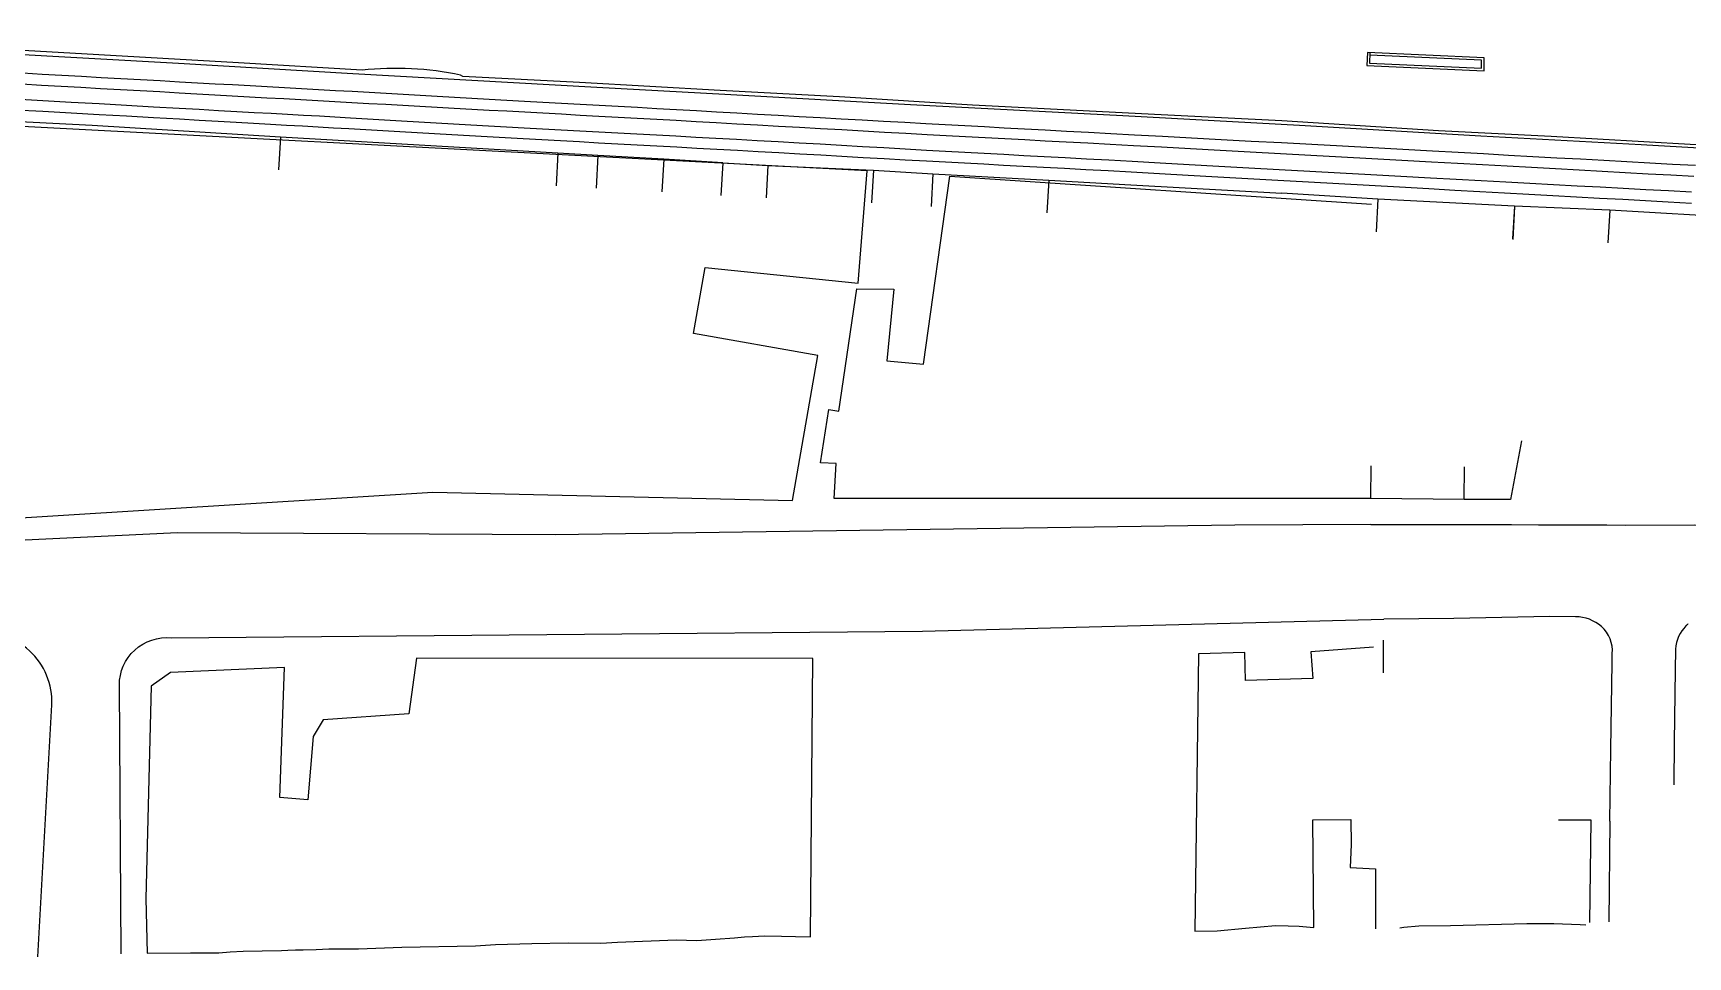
# Model space of a CAD drawing. Header units: metres. Extents: x 320405 to 332543, y 7395686 to 7410003.
# Drawn here: x 326559 to 326812, y 7397207 to 7397348.2 of the extents above; entities that cross this region are included whole.
import ezdxf

# ---------------------------------------------------------------- set-up
doc = ezdxf.new("R2010")
doc.units = ezdxf.units.M
doc.header["$LTSCALE"] = 10
doc.header["$MEASUREMENT"] = 0
doc.linetypes.add('CONTINUO', pattern=[0])
for name, color, linetype in [('Edificações', 30, 'Continuous'), ('T-ALAMBRADO', 30, 'CERCA_ALA'), ('T-GUIA', 230, 'Continuous'), ('T-MURO', 30, 'CONTINUO'), ('T-PONTE', 252, 'CONTINUO'), ('T-TRILHO', 20, 'CONTINUO'), ('Vias Primárias', 230, 'Continuous')]:
    doc.layers.add(name, color=color, linetype=linetype)
doc.styles.get("Standard").update_dxf_attribs({"font": 'arial.ttf'})
doc.linetypes.add('CERCA_ALA', pattern='A,0.5,-0.1,["XX",Standard,S=0.1,R=0,X=-0.1,Y=-0.05],0', length=0.6)

# ---------------------------------------------------------------- blocks, each defined once
blk = doc.blocks.new('topografia ÁGUA BRANCA - LAPA_X')
at = {"layer": 'Edificações', "linetype": 'CONTINUO', "flags": 128}
blk.add_lwpolyline([(154142.9468219626, 253123.2098338563), (154135.86912277, 253123.2089844539), (154121.6017839171, 253123.3215707942)], dxfattribs=at)
at = {"layer": 'T-ALAMBRADO', "linetype": 'CONTINUO', "ltscale": 5, "flags": 128}
for points in [[(153939.1412, 253189.521), (153911.6578, 253191.001)], [(153965.7804, 253187.9943), (153939.1412, 253189.521)], [(154003.12, 253185.9683), (153965.7804, 253187.9943)], [(154022.7165, 253184.9447), (154003.12, 253185.9683)], [(154051.089, 253183.4057), (154022.7165, 253184.9447)], [(154083.5467, 253181.7888), (154051.089, 253183.4057)], [(154110.552, 253180.321), (154083.5467, 253181.7888)], [(154138.3226, 253178.7632), (154110.552, 253180.321)], [(154162.8095, 253177.4713), (154138.3226, 253178.7632)], [(154190.4241, 253175.9707), (154162.8095, 253177.4713)]]:
    blk.add_lwpolyline(points, dxfattribs=at)
at = {"layer": 'T-GUIA', "ltscale": 5, "flags": 128}
for points in [[(153948.2985558403, 253189.6096812821), (153915.3717629381, 253191.4333305408)], [(153967.2196379721, 253188.5390995193), (153948.2985558403, 253189.6096812821)], [(154183.2175872624, 253176.854037482), (154170.3404227144, 253177.5241332327), (154149.0654081443, 253178.749709305), (154131.8391600876, 253179.5826936133), (154107.8556165376, 253181.0726635599), (154089.40786172, 253181.9183550411), (154060.5490952452, 253183.3854225715), (154040.2309290623, 253184.5731781973), (154021.9674506505, 253185.5586221019), (154000.4933500467, 253186.716215388), (153982.645741232, 253187.6085809908), (153982.2701244695, 253187.8053539385)]]:
    blk.add_lwpolyline(points, dxfattribs=at)
at = {"layer": 'T-GUIA', "ltscale": 5}
blk.add_arc((153972.4640873419, 253141.3889024072), 47.44096686304835, 78.07097967383189, 96.34683993077492, dxfattribs=at)
at = {"layer": 'T-MURO', "ltscale": 5}
for points in [[(153925.9632, 253180.0314), (153906.8451, 253180.9194)], [(153954.769, 253178.2846), (153925.9632, 253180.0314)], [(153954.769, 253178.2846), (153954.4835242305, 253173.292756294)], [(153997.1978, 253175.9054), (153954.769, 253178.2846)], [(153997.1978, 253175.9054), (153996.9123242305, 253170.913556294)], [(154003.3141, 253175.5481), (153997.1978, 253175.9054)], [(154003.3141, 253175.5481), (154003.0286242305, 253170.556256294)], [(154013.3899, 253175.0035), (154003.3141, 253175.5481)], [(154013.3899, 253175.0035), (154013.1044242306, 253170.011656294)], [(154022.4208, 253174.474), (154013.3899, 253175.0035)], [(154022.4208, 253174.474), (154022.1353242305, 253169.482156294)], [(154022.4208, 253174.474), (154029.3137, 253174.1)], [(154029.3137, 253174.1), (154029.0282242305, 253169.108156294)], [(154029.3137, 253174.1), (154045.4416, 253173.382)], [(154045.4416, 253173.382), (154045.1561242305, 253168.390156294)], [(154045.4416, 253173.382), (154054.5455, 253172.8579)], [(154054.5455, 253172.8579), (154054.2600242305, 253167.866056294)], [(154054.5455, 253172.8579), (154072.2515, 253171.9261)], [(154072.2515, 253171.9261), (154071.9660242306, 253166.934256294)], [(154072.2515, 253171.9261), (154084.8203, 253171.2384)], [(154084.8203, 253171.2384), (154107.8903, 253169.9673)], [(154122.5894, 253169.114), (154107.8903, 253169.9673)], [(154122.5894, 253169.114), (154122.3039242305, 253164.122156294)], [(154143.467, 253168.0641), (154122.5894, 253169.114)], [(154143.467, 253168.0641), (154143.1815242305, 253163.072256294)], [(154158.0666, 253167.4556), (154143.467, 253168.0641)], [(154158.0666, 253167.4556), (154157.7811242305, 253162.463756294)], [(154178.9084, 253166.3184), (154158.0666, 253167.4556)]]:
    blk.add_lwpolyline(points, dxfattribs=at)
at = {"layer": 'T-MURO', "flags": 128}
for points in [[(154143.489036725, 253167.9772418912), (154143.2120485017, 253162.9849200342)], [(154144.6054129156, 253132.2034967497), (154142.9468219626, 253123.2098338563)], [(154121.6017839171, 253123.3215707942), (154121.6412386617, 253128.3214151241)], [(154135.86912277, 253123.2089844539), (154135.8885504261, 253128.2089868214)]]:
    blk.add_lwpolyline(points, dxfattribs=at)
at = {"layer": 'T-MURO', "linetype": 'CONTINUO', "flags": 128}
for points in [[(154123.5334700561, 253101.6667822625), (154123.531582507, 253096.6667826188)], [(154155.3777205073, 253074.2065579204), (154150.3777205262, 253074.2069928464)]]:
    blk.add_lwpolyline(points, dxfattribs=at)
at = {"layer": 'T-PONTE', "ltscale": 5}
blk.add_lwpolyline([(154120.9307811876, 253191.5288538926), (154120.8582369224, 253189.5271859687), (154138.7926736161, 253188.7316835338), (154138.8041646013, 253190.7424006741)], close=True, dxfattribs=at)
blk.add_lwpolyline([(154121.3305187509, 253191.5143666407), (154121.2723448493, 253189.9092110383), (154138.3950560717, 253189.1497136147), (154138.4019710462, 253190.3597107017), (154121.315919858, 253191.1115205189)], dxfattribs=at)
at = {"layer": 'T-TRILHO', "ltscale": 5}
for points in [[(154170.5157601, 253168.5366972), (154166.9851, 253168.7213), (154163.51121225, 253168.90534185), (154160.016404, 253169.0909688), (154156.49307275, 253169.27857295), (154152.933616, 253169.4685464), (154149.33043125, 253169.66128125), (154145.675916, 253169.8571696), (154141.96246775, 253170.05660355), (154138.182484, 253170.2599752001), (154134.32836225, 253170.46767665), (154130.3925, 253170.6801), (154125.86033885, 253170.92646945), (154121.2619568, 253171.1765976), (154116.62047595, 253171.42912915), (154111.9590184, 253171.6827088), (154107.30070625, 253171.93598125), (154102.6686616, 253172.1875912001), (154098.08600655, 253172.43618335), (154093.5758632, 253172.6804024), (154089.16135365, 253172.91889305), (154084.8656, 253173.1503), (154081.3388547, 253173.3351051), (154077.9391016, 253173.5124288), (154074.6514549, 253173.6832287), (154071.4610288, 253173.8484624), (154068.3529375, 253174.0090875), (154065.3122952, 253174.1660616), (154062.3242161, 253174.3203423), (154059.3738144, 253174.4728872), (154056.4462043, 253174.6246539), (154053.5265, 253174.7766), (154050.3028586, 253174.95033615), (154047.0753488, 253175.1249152), (154043.8470822, 253175.30004305), (154040.6211704, 253175.4754256), (154037.400725, 253175.65076875), (154034.1888576, 253175.8257784001), (154030.9886798, 253176.00016045), (154027.8033032, 253176.1736208001), (154024.6358394, 253176.34586535), (154021.4894, 253176.5166), (154018.4094125, 253176.6790214), (154015.354108, 253176.8397392), (154012.3240335, 253176.9988538), (154009.319736, 253177.1564656), (154006.3417625, 253177.312675), (154003.39066, 253177.4675824), (154000.4669755, 253177.6212882), (153997.571256, 253177.7738928), (153994.7040485, 253177.9254966), (153991.8659, 253178.0762), (153989.10284305, 253178.2271561), (153986.3671824, 253178.3773488), (153983.65670835, 253178.5268147), (153980.9692112, 253178.6755904), (153978.30248125, 253178.8237125), (153975.6543088, 253178.9712176), (153973.02248415, 253179.1181423), (153970.4047976, 253179.2645232), (153967.79903945, 253179.4103969), (153965.203, 253179.5558), (153962.85847815, 253179.6858036), (153960.5044672, 253179.8163168), (153958.12396905, 253179.9482832), (153955.6999856, 253180.0826464), (153953.21551875, 253180.22035), (153950.6535704, 253180.3623376), (153947.99714245, 253180.5095528), (153945.2292368, 253180.6629392001), (153942.33285535, 253180.8234404), (153939.291, 253180.992), (153935.32633285, 253181.2032414), (153931.2282768, 253181.4223872), (153927.02591495, 253181.6483398), (153922.7483304, 253181.8800016), (153918.42460625, 253182.116275), (153914.0838256, 253182.3560624)], [(154170.89988005, 253172.64185275), (154167.3698, 253172.8307), (154163.8998974, 253173.01582905), (154160.4086112, 253173.2020544), (154156.8882888, 253173.38978835), (154153.3312776, 253173.5794432), (154149.729925, 253173.77143125), (154146.0765784, 253173.9661648), (154142.3635852, 253174.16405615), (154138.5832928, 253174.3655176001), (154134.7280486, 253174.57096145), (154130.7902, 253174.7808), (154126.2551715, 253175.0237249), (154121.652956, 253175.2701552), (154117.0066235, 253175.5187893), (154112.339244, 253175.7683256), (154107.6738875, 253176.0174625), (154103.033624, 253176.2648984), (154098.4415235, 253176.5093317), (154093.920656, 253176.7494608), (154089.4940915, 253176.9839841), (154085.1849, 253177.2116), (154081.6399967, 253177.39338855), (154078.2207976, 253177.5679464), (154074.9125639, 253177.73625185), (154071.7005568, 253177.8992832), (154068.5700375, 253178.05801875), (154065.5062672, 253178.2134368), (154062.4945071, 253178.36651565), (154059.5200184, 253178.5182336), (154056.5680623, 253178.66956895), (154053.6239, 253178.8215), (154050.36891055, 253178.99722725), (154047.1106544, 253179.17416), (154043.85280985, 253179.35192975), (154040.5990552, 253179.530168), (154037.35306875, 253179.70850625), (154034.1185288, 253179.886576), (154030.89911365, 253180.06400875), (154027.6985016, 253180.240436), (154024.52037095, 253180.41548925), (154021.3684, 253180.5888), (154018.3096881, 253180.7528635), (154015.2806488, 253180.91488), (154012.2811167, 253181.0749135), (154009.3109264, 253181.233028), (154006.3699125, 253181.3892875), (154003.4579096, 253181.543756), (154000.5747523, 253181.6964975), (153997.7202752, 253181.847576), (153994.8943129, 253181.9970555), (153992.0967, 253182.145), (153989.37021895, 253182.2896321), (153986.6691536, 253182.4329688), (153983.99073565, 253182.5751857), (153981.3321968, 253182.7164584), (153978.69076875, 253182.8569625), (153976.0636832, 253182.9968736), (153973.44817185, 253183.1363673), (153970.8414664, 253183.2756192), (153968.24079855, 253183.4148049), (153965.6434, 253183.5541), (153963.05932295, 253183.6936009), (153960.4722016, 253183.8335672), (153957.87849065, 253183.9741793), (153955.2746448, 253184.1156176), (153952.65711875, 253184.2580625), (153950.0223672, 253184.4016944001), (153947.36684485, 253184.5466937), (153944.6870064, 253184.6932408), (153941.97930655, 253184.8415161), (153939.2402, 253184.9917), (153936.27431245, 253185.15030395), (153933.2815536, 253185.3107936), (153930.27000415, 253185.47296565), (153927.2477448, 253185.6366168), (153924.22285625, 253185.80154375), (153921.2034192, 253185.9675432), (153918.19751435, 253186.13441185), (153915.2132224, 253186.3019464)], [(154170.53766765, 253170.25503505), (154167.0041, 253170.4431), (154163.54753635, 253170.6216696), (154160.0723808, 253170.8005088), (154156.57042145, 253170.9802432), (154153.0334464, 253171.1614984), (154149.45324375, 253171.3449), (154145.8216016, 253171.5310736), (154142.13030805, 253171.7206448), (154138.3711512, 253171.9142392), (154134.53591915, 253172.1124824), (154130.6164, 253172.316), (154126.0822641, 253172.5588004), (154121.4790608, 253172.8061032), (154116.8302217, 253173.0565108), (154112.1591784, 253173.3086256), (154107.4893625, 253173.56105), (154102.8442056, 253173.8123864), (154098.2471393, 253174.0612372), (154093.7215952, 253174.3062048), (154089.2910049, 253174.5458916), (154084.9788, 253174.7789), (154081.4414247, 253174.96550785), (154078.0309336, 253175.1449648), (154074.7323939, 253175.31819595), (154071.5308728, 253175.4861264), (154068.4114375, 253175.64968125), (154065.3591552, 253175.8097856), (154062.3590931, 253175.96736455), (154059.3963184, 253176.1233432), (154056.4558983, 253176.27864665), (154053.5229, 253176.4342), (154050.27528775, 253176.6125252), (154047.023844, 253176.7916416), (154043.77224825, 253176.9711654), (154040.52418, 253177.1507128), (154037.28331875, 253177.3299), (154034.053344, 253177.5083432), (154030.83793525, 253177.6856586), (154027.640772, 253177.8614624), (154024.46553375, 253178.0353708), (154021.3159, 253178.207), (154018.26025665, 253178.36531215), (154015.2336552, 253178.5212232), (154012.23585355, 253178.67499505), (154009.2666096, 253178.8268896), (154006.32568125, 253178.97716875), (154003.4128264, 253179.1260944), (154000.52780295, 253179.27392845), (153997.6703688, 253179.4209328), (153994.84028185, 253179.56736935), (153992.0373, 253179.7135), (153989.29456395, 253179.86517355), (153986.5764256, 253180.0167264), (153983.88061965, 253180.16808185), (153981.2048808, 253180.3191632), (153978.54694375, 253180.46989375), (153975.9045432, 253180.6201968), (153973.27541385, 253180.76999565), (153970.6572904, 253180.9192136), (153968.04790755, 253181.06777395), (153965.445, 253181.2156), (153963.0788881, 253181.3441004), (153960.7006248, 253181.4728352), (153958.2938487, 253181.6028498), (153955.8421984, 253181.7351896), (153953.3293125, 253181.8709), (153950.7388296, 253182.0110264), (153948.0543883, 253182.1566142), (153945.2596272, 253182.3087088), (153942.3381849, 253182.4683556), (153939.2737, 253182.6366), (153935.31098565, 253182.8511339), (153931.2172832, 253183.0741352), (153927.02100855, 253183.3044282999), (153922.7505776, 253183.5408376), (153918.43440625, 253183.7821875), (153914.1009104, 253184.0273024)], [(154171.13574315, 253174.316729), (154167.6171, 253174.5034), (154164.14051895, 253174.688205), (154160.6401976, 253174.874128), (154157.10889865, 253175.061546), (154153.5393848, 253175.250836), (154149.92441875, 253175.442375), (154146.2567632, 253175.63654), (154142.52918085, 253175.8337079999), (154138.7344344, 253176.034256), (154134.86528655, 253176.238561), (154130.9145, 253176.447), (154126.382522, 253176.6858319), (154121.784268, 253176.9279832), (154117.142338, 253177.1722623), (154112.479332, 253177.4174776), (154107.81785, 253177.6624375), (154103.180492, 253177.9059504), (154098.589858, 253178.1468246999), (154094.068548, 253178.3838688), (154089.639162, 253178.6158911), (154085.3243, 253178.8417), (154081.7484721, 253179.0268267), (154078.2958888, 253179.2053736), (154074.9526707, 253179.3781659), (154071.7049384, 253179.5460288), (154068.5388125, 253179.7097875), (154065.4404136, 253179.8702672), (154062.3958623, 253180.0282931), (154059.3912792, 253180.1846904), (154056.4127849, 253180.3402843), (154053.4465, 253180.4959), (154050.20193415, 253180.66993355), (154046.9585832, 253180.8445744), (154043.71933205, 253181.01958285), (154040.4870656, 253181.1947192), (154037.26466875, 253181.36974375), (154034.0550264, 253181.5444168), (154030.86102345, 253181.71849865), (154027.6855448, 253181.8917496), (154024.53147535, 253182.06392995), (154021.4017, 253182.2348), (154018.3424805, 253182.39991915), (154015.310696, 253182.5635032), (154012.3066025, 253182.72556705), (154009.330456, 253182.8861256), (154006.3825125, 253183.04519375), (154003.463028, 253183.2027864), (154000.5722585, 253183.35891845), (153997.71046, 253183.5136048), (153994.8778885, 253183.66686035), (153992.0748, 253183.8187), (153989.35597475, 253183.96755465), (153986.66384, 253184.1151192), (153983.99534725, 253184.26150455), (153981.347448, 253184.4068216), (153978.71709375, 253184.55118125), (153976.101236, 253184.6946944), (153973.49682625, 253184.83747195), (153970.900816, 253184.9796248), (153968.31015675, 253185.12126385), (153965.7218, 253185.2625), (153963.13686845, 253185.40101865), (153960.5478896, 253185.5395032), (153957.95156215, 253185.67821155), (153955.3445848, 253185.8174016), (153952.72365625, 253185.95733125), (153950.0854752, 253186.0982584), (153947.42674035, 253186.24044095), (153944.7441504, 253186.3841368), (153942.03440405, 253186.52960385), (153939.2942, 253186.6771), (153936.3366629, 253186.83506385), (153933.3531912, 253186.9950768), (153930.3516093, 253187.15690095), (153927.3397416, 253187.3202984), (153924.3254125, 253187.48503125), (153921.3164464, 253187.6508616), (153918.3206677, 253187.81755155), (153915.3459008, 253187.9848632)]]:
    blk.add_lwpolyline(points, dxfattribs=at)
for points in [[(153911.0925929068, 253213.9594654821, -0.0006025137675438839), (153917.2360106409, 253213.7754025431, -0.000258775848897556), (153931.5391080487, 253213.3222058136, -0.0003760430948220089), (153943.2569161087, 253212.9360316195, 0.0007531428923221588), (153949.1077462093, 253212.7476279837, 8.783703080641453e-05), (153952.5274451971, 253212.6432670928, -1.229163657308039e-05), (153955.947144185, 253212.5389062017, -9.872996124374887e-05), (153960.5738032813, 253212.3966835435, 2.295908988529344e-05), (153980.4692499694, 253211.7820833488, 0.001981365642845302), (153980.9343222082, 253211.7695824369, 0.0002706311310106632), (153984.3396096593, 253211.693396695)], [(153911.0133960516, 253212.2483025552, 0.0002410452739161496), (153920.7557267806, 253211.9582902289, -0.0002173812506581851), (153931.5586163319, 253211.637218632, -0.0001074339774142369), (153944.7424983382, 253211.2368094139, -0.0003309496267039878), (153949.0221789333, 253211.1030748888, -0.001116053500251903), (153951.5912084356, 253211.0153532757, 0.0006868413069640282), (153955.7655157129, 253210.8692305341, 0.000876277477309787), (153956.470164448, 253210.846769481, 2.604207525834965e-05), (153980.1818649092, 253210.1337785358, 0.0009191772898279189), (153980.670674786, 253210.1200052816, 0.0001308363736318651), (153984.1049503716, 253210.0304546733)], [(153984.2112113136, 253211.1021856558, -0.0001093610989795831), (153980.8442521095, 253211.1891555106, -0.0008077211662490796), (153980.388406072, 253211.2017668842, -1.111144141628834e-05), (153959.2600458256, 253211.8209304382, 7.041179738867304e-05), (153955.9259577247, 253211.9182396274, 2.485215125309181e-05), (153952.5120426232, 253212.0172276628, -8.374220410906893e-05), (153949.0981275218, 253212.1162156981, -0.0008046575254632374), (153943.5567050164, 253212.2867465777, 0.0003714498649230119), (153931.5528668807, 253212.6665612692, 0.000514822283865931), (153921.3207666607, 253212.9721622086, -0.000490368102047456), (153911.0886664408, 253213.277763148, -0.001645166467794199)]]:
    blk.add_lwpolyline(points, format="xyb", dxfattribs=at)
at = {"layer": 'Vias Primárias', "ltscale": 5, "flags": 128}
for points in [[(154121.5851040409, 253119.3517708796), (154130.9346342027, 253119.3894665069), (154143.1018331668, 253119.3682578636), (154147.2379853487, 253119.3624626836), (154157.6653338645, 253119.3399366545), (154160.4903022247, 253119.3304737706), (154171.0946496557, 253119.3836982864), (154175.2098646563, 253119.3467417035), (154177.2186597086, 253119.3550952256), (154189.0326038608, 253119.3598893091), (154200.9585829217, 253119.3406375675), (154205.4147841526, 253119.3619269757), (154206.60281877, 253119.3652710272), (154219.2290770164, 253119.3099069356), (154219.6829592369, 253119.3493083559), (154221.3833094777, 253119.3760534434), (154240.3622844477, 253119.3554518213)], [(154152.9359948664, 253105.2866382585), (154149.0008061548, 253105.3355123985), (154134.3103422285, 253104.9947197477), (154123.6288443409, 253104.8624189202)], [(154168.2115215659, 253100.3932611652), (154168.1833399562, 253097.1813006807), (154168.0531891566, 253086.1901530967), (154167.9844624625, 253079.5982710041)], [(154158.2040674387, 253074.0448512999), (154158.3748314062, 253085.0380593841), (154158.516623507, 253098.249394516), (154158.513083829, 253099.4676330695), (154158.5464736423, 253099.6686234935)]]:
    blk.add_lwpolyline(points, dxfattribs=at)
at = {"layer": 'Vias Primárias', "ltscale": 5}
for centre, radius, start, end in [((154152.9702204703, 253099.3900375268), 5.896700058600663, 48.53640432100108, 90.33255781153292), ((154153.5908247815, 253100.0752476378), 4.972303171285849, 355.3092374285158, 48.66728875221276), ((154173.6871759311, 253100.0579294717), 5.485912692744655, 135.184014690408, 176.4955556924055), ((154174.4561914795, 253099.5404961575), 6.398528894429642, 132.8462373984517, 136.7510106347737)]:
    blk.add_arc(centre, radius, start, end, dxfattribs=at)

msp = doc.modelspace()

# ---------------------------------------------------------------- linework, layer by layer
at = {"layer": 'Edificações'}
msp.add_lwpolyline([(326675.1323655828, 7397276.752937593), (326679.0163944592, 7397298.948671265), (326659.997210747, 7397302.27683603), (326661.7671990225, 7397312.391639398), (326685.1535316745, 7397309.998089637), (326686.5232058408, 7397327.179032112), (326517.4084376234, 7397336.018333324), (326517.457605414, 7397327.194542292), (326501.2378990136, 7397325.994588098), (326505.1960194454, 7397295.393921625), (326500.0000000001, 7397295.393921625), (326505.5048475494, 7397270.886170582), (326620.1380785258, 7397278.015099281)], close=True, dxfattribs=at)
for points in [[(326763.5734387951, 7397277.054713082), (326681.5114898965, 7397277.033538418), (326681.7813462956, 7397282.415570632), (326679.4047386052, 7397282.534734317), (326680.6894588171, 7397290.659230925), (326682.1848776352, 7397290.422761532), (326684.9579934106, 7397309.132271403), (326690.6299625427, 7397309.050968043), (326689.5686633211, 7397298.131468269), (326695.1444132033, 7397297.589544267), (326699.1593280206, 7397326.361412178), (326763.6541441703, 7397322.068221842)], [(326763.9494438774, 7397254.314283807), (326754.3718113095, 7397253.619588568), (326754.6689772805, 7397249.522617231), (326744.4179393828, 7397249.214530873), (326744.2882606795, 7397253.529364258), (326737.2180066904, 7397253.316873697), (326736.6254692584, 7397210.881559821), (326740.0679838348, 7397210.933058944), (326744.3766663821, 7397211.331192587), (326748.9762670617, 7397211.743117033), (326750.9294281485, 7397211.706079963), (326752.591671103, 7397211.655252088), (326754.859180226, 7397211.452970075), (326754.7021644831, 7397227.930979198), (326760.5206555196, 7397227.986422467), (326760.5573585466, 7397224.134625178), (326760.3779854698, 7397220.650867946), (326764.2559098437, 7397220.451199834), (326764.2674594367, 7397211.259660771), (326764.2674594367, 7397211.259660771), (326764.2674594367, 7397211.259660771)], [(326677.8974078539, 7397210.023193879), (326678.209770798, 7397252.611927242), (326617.6219111782, 7397252.63610978), (326616.4464157979, 7397244.124773812), (326603.3587203156, 7397243.225600353), (326601.8159392737, 7397240.657581635), (326601.0077295548, 7397230.97222516), (326596.7336712106, 7397231.328880643), (326597.4579057065, 7397251.204420165), (326580.0309827705, 7397250.461349157), (326577.0795558575, 7397248.339039624), (326576.2532197642, 7397215.888742575), (326576.4635335137, 7397207.513617987), (326583.0527054869, 7397207.570642322), (326587.3838778028, 7397207.570964411), (326589.1336384336, 7397207.736836196), (326591.1115000274, 7397207.853482747), (326594.0489825641, 7397207.898189807), (326596.9864651008, 7397207.942896866), (326597.965831482, 7397208.012837833), (326599.1403446993, 7397208.027006052), (326600.3148579166, 7397208.041174271), (326602.2651570754, 7397208.110998156), (326604.2154562342, 7397208.180822039), (326605.9670366015, 7397208.195426835), (326607.7186169688, 7397208.210031631), (326608.7534023164, 7397208.209988096), (326615.3922741883, 7397208.441258705), (326626.6732148701, 7397208.67238447), (326629.6997007183, 7397208.872794553), (326635.2625810278, 7397208.986336559), (326640.8254613372, 7397209.099878566), (326645.8271083807, 7397209.07963297), (326648.3722505732, 7397209.21410949), (326657.3328666321, 7397209.567562824), (326660.4744806349, 7397209.465256366), (326663.3708047408, 7397209.680042883), (326666.2671288467, 7397209.8948294), (326667.7705931222, 7397210.043208789), (326669.0049456817, 7397210.063516048), (326670.8571931616, 7397210.157746417), (326673.4667360829, 7397210.154473911), (326675.565370298, 7397210.082314443), (326677.8974078539, 7397210.023193879)], [(326797.033222462, 7397212.21268163), (326797.2607174497, 7397227.878848686)], [(326767.9751560592, 7397211.425578698), (326768.6284113221, 7397211.504715714), (326770.878914789, 7397211.720743445), (326775.7461284707, 7397211.780228176), (326787.4377634727, 7397212.089778871), (326791.5477867149, 7397212.070559247), (326795.5521598491, 7397211.890132281), (326796.4237377662, 7397211.850861176)]]:
    msp.add_lwpolyline(points, dxfattribs=at)
at = {"layer": 'Vias Primárias'}
for points in [[(326763.549597468, 7397273.084949717), (326742.7552976902, 7397272.978482683), (326638.8340742501, 7397271.494236321), (326581.0940946296, 7397271.816197623), (326510.106907432, 7397268.416216224), (326478.9701012122, 7397267.030556819), (326456.3567693985, 7397266.886295474), (326444.3630006117, 7397268.200824863), (326417.4004718385, 7397273.533991674, -0.2898897230602286), (326409.8116386126, 7397280.740888209)], [(326572.4843702975, 7397207.425929457), (326572.1949511138, 7397248.49314076, -0.4452688340256042), (326580.1370220608, 7397255.745233623), (326695.0179046277, 7397256.769405785), (326765.5671958012, 7397258.591934447)], [(326559.7044424431, 7397206.960236864), (326561.8445647468, 7397245.494756261, 0.4788639042244446), (326549.8405998745, 7397256.304183794), (326455.752254812, 7397254.928447569, 0.4848919443616391), (326446.082113263, 7397247.079272305), (326448.0232131219, 7397211.489495747)]]:
    msp.add_lwpolyline(points, format="xyb", dxfattribs=at)
msp.add_lwpolyline([(326800.086768065, 7397227.712043628), (326799.9266575549, 7397212.317831562)], dxfattribs=at)

# ---------------------------------------------------------------- block references
at = {"rotation": 359.8966389496373}
msp.add_blockref('topografia ÁGUA BRANCA - LAPA_X', (172185.5905831, 7144432.178799535), dxfattribs=at)

doc.saveas('drawing.dxf')
